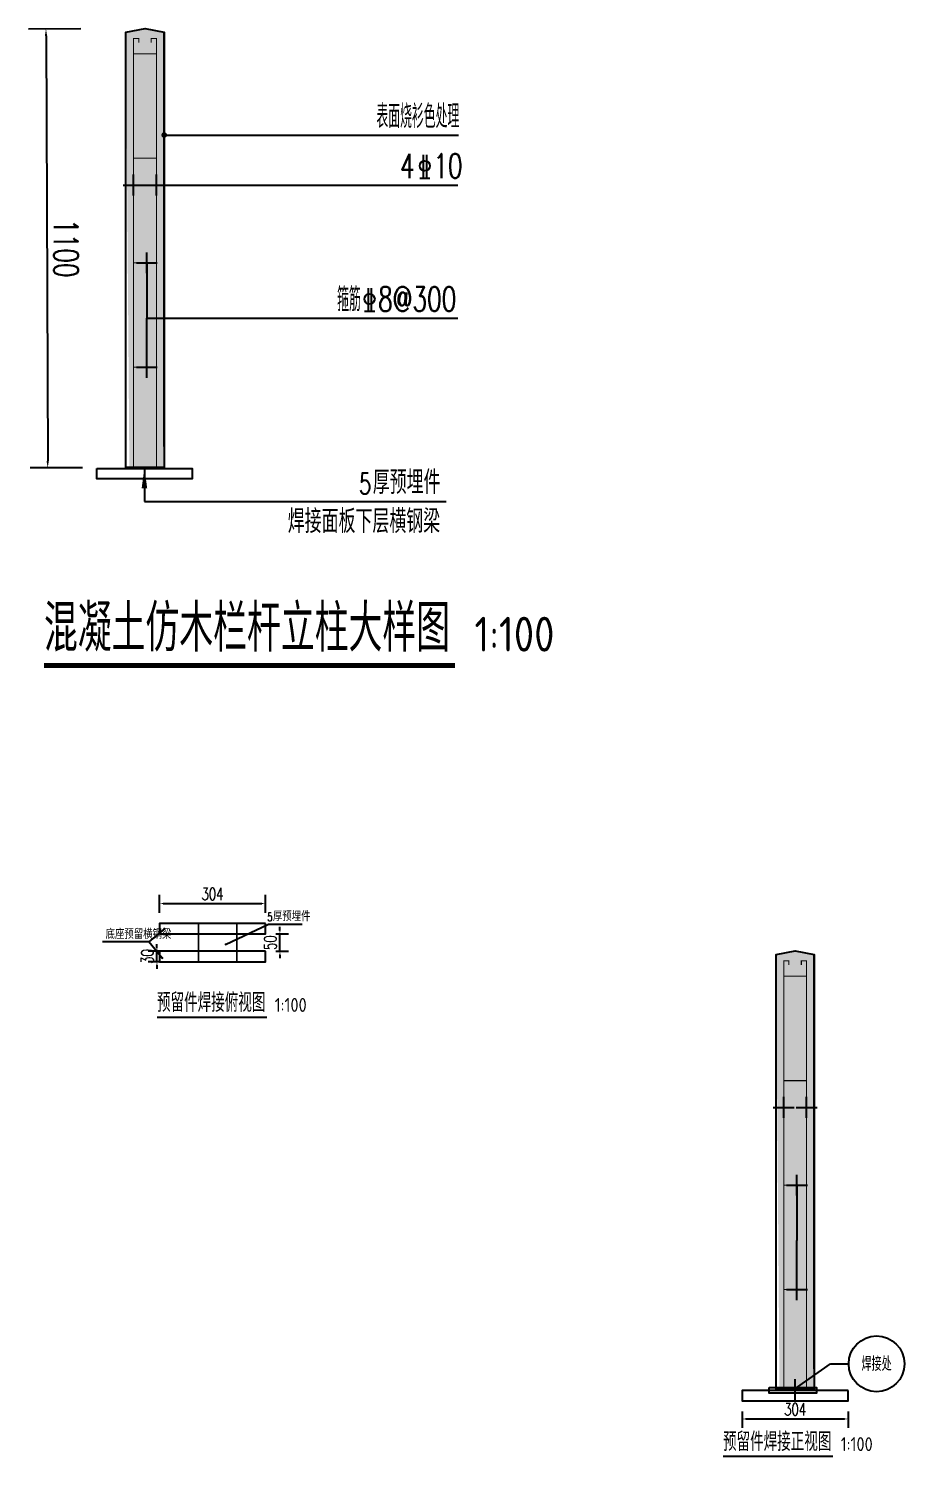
# Model space of a CAD drawing. Extents: x 833816 to 4746262, y -3629782 to -1973088.
# Drawn here: x 946329 to 948845, y -2519437 to -2515334 of the extents above; entities that cross this region are included whole.
import ezdxf
from ezdxf.enums import TextEntityAlignment as Align

# ---------------------------------------------------------------- set-up
doc = ezdxf.new("R2010")
doc.units = 0
doc.header["$LTSCALE"] = 1000
doc.header["$MEASUREMENT"] = 0
doc.header["$PDMODE"] = 32
for name, color, linetype in [('DIM_IDEN', 3, 'Continuous'), ('DIM_LEAD', 3, 'Continuous'), ('DIM_SYMB', 3, 'Continuous'), ('L-TEXT文字标注', 7, 'Continuous'), ('LM-图案填充', 251, 'Continuous'), ('LM-结构线', 4, 'Continuous'), ('PUB_TEXT', 7, 'Continuous'), ('W-STEEL_FRAME钢架', 3, 'Continuous'), ('道路', 4, 'Continuous')]:
    doc.layers.add(name, color=color, linetype=linetype)
doc.styles.add('_TCH_DIM', font='SIMPLEX', dxfattribs={"bigfont": 'GBCBIG'})
doc.styles.add('_TCH_LABEL', font='COMPLEX', dxfattribs={"bigfont": 'GBCBIG'})
doc.styles.get("Standard").update_dxf_attribs({"font": 'gbenor.shx', "bigfont": 'gbcbig.shx'})
doc.styles.add('STANDARD_T3', font='simplex.shx', dxfattribs={"width": 0.7, "bigfont": 'gbcbig.shx'})
doc.dimstyles.new('W&&10', dxfattribs={"dimtxt": 35, "dimasz": 10, "dimexe": 25, "dimexo": 30, "dimgap": 10, "dimtad": 1, "dimdec": 0, "dimzin": 0, "dimdsep": 46, "dimtxsty": 'STANDARD_T3', "dimcen": 0.09, "dimclrd": 1, "dimclre": 1, "dimclrt": 7, "dimazin": 2, "dimtfac": 1, "dimtdec": 0, "dimtix": 1, "dimtmove": 2, "dimatfit": 3, "dimfxl": 100, "dimtolj": 1, "dimtzin": 0, "dimarcsym": 0})
doc.dimstyles.new('W&&20', dxfattribs={"dimtxt": 70, "dimasz": 20, "dimexe": 50, "dimexo": 60, "dimgap": 20, "dimtad": 1, "dimdec": 0, "dimzin": 0, "dimdsep": 46, "dimtxsty": 'STANDARD_T3', "dimcen": 0.09, "dimclrd": 1, "dimclre": 1, "dimclrt": 7, "dimazin": 2, "dimtfac": 1, "dimtdec": 0, "dimtix": 1, "dimtmove": 1, "dimatfit": 3, "dimfxl": 100, "dimtolj": 1, "dimtzin": 0, "dimarcsym": 0})

# ---------------------------------------------------------------- blocks, each defined once
blk = doc.blocks.new('*D407')
at = {"layer": 'Defpoints', "color": 0, "transparency": 16777216}
for p in [(946663.6, -2515334), (946384, -2516595.1), (946668.6, -2516594)]:
    blk.add_point(p, dxfattribs=at)
at = {"layer": 'L-TEXT文字标注', "color": 1, "lineweight": -2, "transparency": 16777216}
for p, q in [((946479, -2515334.8), (946329, -2515335.3)), ((946379.1, -2515355.1), (946383.9, -2516575.1)), ((946484, -2516594.8), (946334, -2516595.3))]:
    blk.add_line(p, q, dxfattribs=at)
at = {"layer": 'L-TEXT文字标注', "color": 1, "transparency": 16777216}
for points in [[(946382.4, -2515355.1), (946375.8, -2515355.2), (946379, -2515335.1)], [(946387.3, -2516575.1), (946380.6, -2516575.2), (946384, -2516595.1)]]:
    blk.add_solid(points, dxfattribs=at)
at = {"layer": 'L-TEXT文字标注', "color": 7, "transparency": 16777216, "insert": (946436.5, -2515964.9), "char_height": 70, "attachment_point": 5, "rotation": 270.2274, "style": 'STANDARD_T3'}
blk.add_mtext('\\A1;1100', dxfattribs=at)
blk = doc.blocks.new('*D408')
at = {"color": 1, "lineweight": -2, "transparency": 16777216}
for p, q in [((946705.3, -2517873.4), (946705.3, -2517821.2)), ((947009.3, -2517873.4), (947009.3, -2517821.2)), ((946715.3, -2517846.2), (946999.3, -2517846.2))]:
    blk.add_line(p, q, dxfattribs=at)
at = {"color": 1, "transparency": 16777216}
for points in [[(946715.3, -2517844.5), (946715.3, -2517847.9), (946705.3, -2517846.2)], [(946999.3, -2517844.5), (946999.3, -2517847.9), (947009.3, -2517846.2)]]:
    blk.add_solid(points, dxfattribs=at)
at = {"layer": 'Defpoints', "color": 0, "transparency": 16777216}
for p in [(947009.3, -2517846.2), (946705.3, -2517903.4), (947009.3, -2517903.4)]:
    blk.add_point(p, dxfattribs=at)
at = {"color": 7, "transparency": 16777216, "insert": (946857.3, -2517818.7), "char_height": 35, "attachment_point": 5, "style": 'STANDARD_T3'}
blk.add_mtext('\\A1;304', dxfattribs=at)
blk = doc.blocks.new('*D409')
at = {"color": 1, "lineweight": -2, "transparency": 16777216}
for p, q in [((948378.9, -2519304.5), (948378.9, -2519351.3)), ((948388.9, -2519326.3), (948672.9, -2519326.3)), ((948682.9, -2519304.5), (948682.9, -2519351.3))]:
    blk.add_line(p, q, dxfattribs=at)
at = {"color": 1, "transparency": 16777216}
for points in [[(948388.9, -2519324.6), (948388.9, -2519328), (948378.9, -2519326.3)], [(948672.9, -2519324.6), (948672.9, -2519328), (948682.9, -2519326.3)]]:
    blk.add_solid(points, dxfattribs=at)
at = {"layer": 'Defpoints', "color": 0, "transparency": 16777216}
for p in [(948378.9, -2519274.5), (948682.9, -2519274.5), (948682.9, -2519326.3)]:
    blk.add_point(p, dxfattribs=at)
at = {"color": 7, "transparency": 16777216, "insert": (948530.9, -2519298.8), "char_height": 35, "attachment_point": 5, "style": 'STANDARD_T3'}
blk.add_mtext('\\A1;304', dxfattribs=at)
blk = doc.blocks.new('*D790')
at = {"color": 1, "lineweight": -2, "transparency": 16777216}
for p, q in [((946705.3, -2517983.4), (946672.8, -2517983.4)), ((946697.8, -2517973.4), (946697.8, -2517963.4)), ((946697.8, -2518013.4), (946697.8, -2517983.4)), ((946705.3, -2518013.4), (946672.8, -2518013.4)), ((946697.8, -2518023.4), (946697.8, -2518033.4))]:
    blk.add_line(p, q, dxfattribs=at)
at = {"color": 1, "transparency": 16777216}
for points in [[(946696.1, -2517973.4), (946699.4, -2517973.4), (946697.8, -2517983.4)], [(946696.1, -2518023.4), (946699.4, -2518023.4), (946697.8, -2518013.4)]]:
    blk.add_solid(points, dxfattribs=at)
at = {"layer": 'Defpoints', "color": 0, "transparency": 16777216}
for p in [(946697.8, -2517983.4), (946735.3, -2517983.4), (946735.3, -2518013.4)]:
    blk.add_point(p, dxfattribs=at)
at = {"color": 7, "transparency": 16777216, "insert": (946670.3, -2517998.4), "char_height": 35, "attachment_point": 5, "rotation": 90, "style": 'STANDARD_T3'}
blk.add_mtext('\\A1;30', dxfattribs=at)
blk = doc.blocks.new('*D791')
at = {"color": 1, "lineweight": -2, "transparency": 16777216}
for p, q in [((947039.3, -2517933.4), (947076, -2517933.4)), ((947051, -2517923.4), (947051, -2517913.4)), ((947051, -2517983.4), (947051, -2517933.4)), ((947039.3, -2517983.4), (947076, -2517983.4)), ((947051, -2517993.4), (947051, -2518003.4))]:
    blk.add_line(p, q, dxfattribs=at)
at = {"color": 1, "transparency": 16777216}
for points in [[(947049.4, -2517923.4), (947052.7, -2517923.4), (947051, -2517933.4)], [(947049.4, -2517993.4), (947052.7, -2517993.4), (947051, -2517983.4)]]:
    blk.add_solid(points, dxfattribs=at)
at = {"layer": 'Defpoints', "color": 0, "transparency": 16777216}
for p in [(947009.3, -2517933.4), (947051, -2517933.4), (947009.3, -2517983.4)]:
    blk.add_point(p, dxfattribs=at)
at = {"color": 7, "transparency": 16777216, "insert": (947023.5, -2517958.4), "char_height": 35, "attachment_point": 5, "rotation": 90, "style": 'STANDARD_T3'}
blk.add_mtext('\\A1;50', dxfattribs=at)

msp = doc.modelspace()

# ---------------------------------------------------------------- hatches: boundary and pattern name
at = {"layer": 'LM-图案填充'}
h = msp.add_hatch(dxfattribs=at)
h.set_pattern_fill('AR-CONC', color=256, scale=20, style=0)
h.set_pattern_definition([(50, (946618.583, -2516594.018), (36.4369, -3.1878), [3.81, -41.91]), (355, (946618.583, -2516594.018), (-7.0486, 38.2113), [3.048, -33.528]), (100.451, (946621.62, -2516594.283), (29.3885, 35.0233), [3.238, -35.618]), (46.184, (946618.583, -2516583.86), (54.2158, -8.4085), [5.715, -62.865]), (96.6356, (946623.1, -2516584.56), (47.4808, 49.485), [4.857, -53.427]), (351.184, (946618.583, -2516583.86), (47.481, 49.485), [4.572, -50.292]), (21, (946623.663, -2516586.398), (30.323, -20.4531), [3.81, -41.91]), (326, (946623.663, -2516586.398), (12.3604, 36.8376), [3.048, -33.528]), (71.4514, (946626.19, -2516588.102), (42.6833, 16.3846), [3.238, -35.618]), (37.5, (946618.583, -2516594.018), (0.61772, 16.91101), [0, -33.1216, 0, -34.036, 0, -33.655]), (7.5, (946618.583, -2516594.018), (13.36393, 20.03611), [0, -19.4056, 0, -32.3596, 0, -12.827]), (327.5, (946607.255, -2516594.018), (27.11812, -1.14575), [0, -12.7, 0, -39.624, 0, -52.578]), (317.5, (946602.175, -2516594.018), (29.62584, 5.0853), [0, -16.51, 0, -26.3144, 0, -37.338])])
h.paths.add_polyline_path([(946718.6, -2515334), (946718.6, -2515344), (946663.6, -2515334), (946608.6, -2515344), (946618.6, -2516594), (946718.6, -2516594)])
h = msp.add_hatch(dxfattribs=at)
h.set_pattern_fill('AR-CONC', color=256, scale=20, style=0)
h.set_pattern_definition([(50, (948485.888, -2519242.433), (36.4369, -3.1878), [3.81, -41.91]), (355, (948485.89, -2519242.433), (-7.0486, 38.2113), [3.048, -33.528]), (100.451, (948488.925, -2519242.7), (29.3885, 35.0233), [3.238, -35.618]), (46.184, (948485.89, -2519232.273), (54.2158, -8.4085), [5.715, -62.865]), (96.6356, (948490.406, -2519232.974), (47.4808, 49.485), [4.857, -53.427]), (351.184, (948485.89, -2519232.273), (47.481, 49.485), [4.572, -50.292]), (21, (948490.968, -2519234.813), (30.323, -20.4531), [3.81, -41.91]), (326, (948490.97, -2519234.813), (12.3604, 36.8376), [3.048, -33.528]), (71.4514, (948493.495, -2519236.518), (42.6833, 16.3846), [3.238, -35.618]), (37.5, (948485.888, -2519242.433), (0.61772, 16.91101), [0, -33.1216, 0, -34.036, 0, -33.655]), (7.5, (948485.888, -2519242.433), (13.36393, 20.03611), [0, -19.4056, 0, -32.3596, 0, -12.827]), (327.5, (948474.56, -2519242.433), (27.11812, -1.14575), [0, -12.7, 0, -39.624, 0, -52.578]), (317.5, (948469.48, -2519242.433), (29.62584, 5.0853), [0, -16.51, 0, -26.3144, 0, -37.338])])
h.paths.add_polyline_path([(948585.9, -2517982.4), (948585.9, -2517992.4), (948530.9, -2517982.4), (948475.9, -2517992.4), (948485.9, -2519242.4), (948585.9, -2519242.4)])

# ---------------------------------------------------------------- linework, layer by layer
at = {"layer": 'DIM_IDEN', "color": 2}
for p, q in [((948535.6, -2519236.3), (948632.6, -2519168)), ((948632.6, -2519168), (948684.8, -2519168))]:
    msp.add_line(p, q, dxfattribs=at)
msp.add_lwpolyline([(948456.2, -2519236.3), (948592.2, -2519236.3), (948592.2, -2519252.3), (948456.2, -2519252.3)], close=True, dxfattribs=at)
msp.add_circle((948764.8, -2519168), 80, dxfattribs=at)
at = {"layer": 'DIM_LEAD'}
for p, q in [((946718.6, -2515639.7), (946887.3, -2515639.7)), ((946887.3, -2515639.7), (947564.2, -2515639.7)), ((946630.8, -2515813.2), (946630.8, -2515753.2)), ((946696.4, -2515813.2), (946696.4, -2515753.2)), ((946600.8, -2515783.2), (946660.8, -2515783.2)), ((946630.8, -2515783.2), (946935.9, -2515783.2)), ((946666.4, -2515783.2), (946726.4, -2515783.2)), ((946696.4, -2515783.2), (946935.9, -2515783.2)), ((946935.9, -2515783.2), (947561.6, -2515783.2)), ((946668.6, -2516036.5), (946668.6, -2515976.5)), ((946638.6, -2516006.5), (946698.6, -2516006.5)), ((946668.6, -2516006.5), (946668.6, -2516165.5)), ((946668.6, -2516306.5), (946668.6, -2516165.5)), ((946668.6, -2516165.5), (947561.7, -2516165.5)), ((946668.6, -2516336.5), (946668.6, -2516276.5)), ((946638.6, -2516306.5), (946698.6, -2516306.5)), ((946638.6, -2516594), (946698.6, -2516594)), ((946661.8, -2516594.4), (946661.8, -2516691.5)), ((946661.8, -2516691.5), (947528.7, -2516691.5)), ((946719.2, -2517918.5), (946674.5, -2517956.3)), ((946895.1, -2517963.5), (947018.1, -2517905.2)), ((947018.1, -2517905.2), (947115.3, -2517905.2)), ((946674.5, -2517956.3), (946541.8, -2517956.3)), ((946713, -2518002.8), (946674.5, -2517956.3)), ((948468.1, -2518431.6), (948528.1, -2518431.6)), ((948498.1, -2518461.6), (948498.1, -2518401.6)), ((948533.7, -2518431.6), (948593.7, -2518431.6)), ((948563.7, -2518461.6), (948563.7, -2518401.6)), ((948535.9, -2518684.9), (948535.9, -2518624.9)), ((948505.9, -2518654.9), (948565.9, -2518654.9)), ((948535.9, -2518654.9), (948535.9, -2518813.9)), ((948535.9, -2518954.9), (948535.9, -2518813.9)), ((948535.9, -2518984.9), (948535.9, -2518924.9)), ((948505.9, -2518954.9), (948565.9, -2518954.9)), ((948530.9, -2519272.4), (948530.9, -2519212.4)), ((948500.9, -2519242.4), (948560.9, -2519242.4))]:
    msp.add_line(p, q, dxfattribs=at)
for points, const_width in [([(946714.6, -2515639.7, 1), (946722.6, -2515639.7, 1)], 8), ([(946720.4, -2517917.5, 1), (946718, -2517919.5, 1)], 3.2), ([(946893.7, -2517964.2, 1), (946896.5, -2517962.8, 1)], 3.2), ([(946714, -2518004.1, 1), (946711.9, -2518001.6, 1)], 3.2)]:
    msp.add_lwpolyline(points, format="xyb", close=True, dxfattribs=dict(at, const_width=const_width))
msp.add_lwpolyline([(946661.8, -2516594.4, 0, 16, 0), (946661.8, -2516654.4, 0, 0, 0)], format="xyseb", dxfattribs=at)
at = {"layer": 'DIM_SYMB'}
for points, const_width in [([(946373, -2517162.8), (947553.8, -2517162.8)], 14), ([(946698, -2518172.8), (947013.6, -2518172.8)], 5.6), ([(948323.8, -2519433.9), (948639.4, -2519433.9)], 5.6)]:
    msp.add_lwpolyline(points, dxfattribs=dict(at, const_width=const_width))
at = {"layer": 'LM-结构线'}
for points in [[(946608.6, -2515434), (946608.6, -2515344), (946608.6, -2515344), (946663.6, -2515334), (946718.6, -2515344), (946718.6, -2515434)], [(946608.6, -2516534), (946608.6, -2515344)], [(946718.6, -2515344), (946718.6, -2516594), (946608.6, -2516594), (946608.6, -2515344)], [(946718.6, -2516534), (946718.6, -2515344)], [(948475.9, -2518082.4), (948475.9, -2517992.4), (948475.9, -2517992.4), (948530.9, -2517982.4), (948585.9, -2517992.4), (948585.9, -2518082.4)], [(948475.9, -2519182.4), (948475.9, -2517992.4)], [(948585.9, -2517992.4), (948585.9, -2519242.4), (948475.9, -2519242.4), (948475.9, -2517992.4)], [(948585.9, -2519182.4), (948585.9, -2517992.4)]]:
    msp.add_lwpolyline(points, dxfattribs=at)
at = {"layer": 'PUB_TEXT', "color": 7}
for p, q in [((947462.7, -2515696.7), (947462.7, -2515763.2)), ((947471.6, -2515696.7), (947471.6, -2515763.2)), ((947452.4, -2515763.2), (947481.8, -2515763.2)), ((947304.1, -2516079), (947304.1, -2516145.5)), ((947312.9, -2516079), (947312.9, -2516145.5)), ((947293.8, -2516145.5), (947323.2, -2516145.5))]:
    msp.add_line(p, q, dxfattribs=at)
for centre in [(947467.1, -2515728.2), (947308.5, -2516110.5)]:
    msp.add_circle(centre, 14.7, dxfattribs=at)
at = {"layer": 'W-STEEL_FRAME钢架'}
for points in [[(946524.8, -2516596.9), (946798.8, -2516596.9), (946798.8, -2516626.9), (946524.8, -2516626.9)], [(947009.3, -2517903.4), (946705.3, -2517903.4), (946705.3, -2517933.4), (947009.3, -2517933.4)], [(947009.3, -2517983.4), (946705.3, -2517983.4), (946705.3, -2518013.4), (947009.3, -2518013.4)], [(948682.9, -2519244.5), (948378.9, -2519244.5), (948378.9, -2519274.5), (948682.9, -2519274.5)]]:
    msp.add_lwpolyline(points, close=True, dxfattribs=at)
at = {"layer": '道路', "color": 1}
for points, const_width in [([(946630.8, -2516594), (946630.8, -2515362.3), (946645.8, -2515362.3), (946645.8, -2515374.3)], 3), ([(946696.4, -2516594), (946696.4, -2515362.3), (946681.4, -2515362.3), (946681.4, -2515374.3)], 3), ([(946630.8, -2515406.5), (946696.4, -2515406.5)], 3), ([(946630.8, -2515706.5), (946696.4, -2515706.5)], 3), ([(946630.8, -2516006.5), (946696.4, -2516006.5)], 3), ([(946630.8, -2516306.5), (946696.4, -2516306.5)], 3), ([(946608.6, -2516594), (946718.6, -2516594)], 5), ([(948498.1, -2519242.4), (948498.1, -2518010.7), (948513.1, -2518010.7), (948513.1, -2518022.7)], 3), ([(948563.7, -2519242.4), (948563.7, -2518010.7), (948548.7, -2518010.7), (948548.7, -2518022.7)], 3), ([(948498.1, -2518054.9), (948563.7, -2518054.9)], 3), ([(948498.1, -2518354.9), (948563.7, -2518354.9)], 3), ([(948498.1, -2518654.9), (948563.7, -2518654.9)], 3), ([(948498.1, -2518954.9), (948563.7, -2518954.9)], 3), ([(948475.9, -2519242.4), (948585.9, -2519242.4)], 5)]:
    msp.add_lwpolyline(points, dxfattribs=dict(at, const_width=const_width))
at = {"layer": '道路', "color": 1, "const_width": 5}
msp.add_lwpolyline([(946817.3, -2518013.4), (946927.3, -2518013.4), (946927.3, -2517903.4), (946817.3, -2517903.4)], close=True, dxfattribs=at)

# ---------------------------------------------------------------- texts
at = {"layer": 'PUB_TEXT', "color": 7, "style": '_TCH_DIM'}
for s, height, width, p in [('表面烧衫色处理', 67.52, 0.7, (947328.1, -2515619.7)), ('4', 70, 0.7, (947396, -2515763.2)), ('10', 70, 0.7, (947491.6, -2515763.2)), ('箍筋', 67.52, 0.7, (947215.2, -2516145.5)), ('8@300', 70, 0.7, (947333, -2516145.5)), ('5', 59.5, 0.705882, (947277.8, -2516670.5)), ('5', 23.8, 0.705882, (947014.9, -2517896.8))]:
    msp.add_text(s, height=height, dxfattribs=dict(at, width=width)).set_placement(p)
for s, height, p in [('厚预埋件', 67.52, (947317.8, -2516670.5)), ('焊接面板下层横钢梁', 67.52, (947073.6, -2516782.5)), ('厚预埋件', 27.01, (947030.9, -2517896.8)), ('底座预留横钢梁', 27.01, (946550.2, -2517947.9))]:
    msp.add_text(s, height=height, dxfattribs=at).set_placement(p)
at = {"layer": 'PUB_TEXT', "color": 7}
for s, height, p in [('混凝土仿木栏杆立柱大样图', 135.035, (946373, -2517122.9)), ('1:100', 100, (947609.8, -2517122.9)), ('预留件焊接俯视图', 54.01, (946698, -2518157.5)), ('1:100', 40, (947036, -2518157.5)), ('预留件焊接正视图', 54.01, (948323.8, -2519418.5)), ('1:100', 40, (948661.8, -2519418.5))]:
    msp.add_text(s, height=height, dxfattribs=at).set_placement(p)
at = {"layer": 'PUB_TEXT', "color": 7, "style": '_TCH_LABEL', "width": 1.006039}
msp.add_text('焊接处', height=40.79, dxfattribs=at).set_placement((948721.3, -2519188.4), (948808.2, -2519188.4), align=Align.FIT)

# ---------------------------------------------------------------- dimensions: what is measured, and where the dimension line sits
for base, p1, p2, picture, middle in [((947009.3, -2517846.2), (946705.3, -2517903.4), (947009.3, -2517903.4), '*D408', (946857.3, -2517818.7)), ((948682.9, -2519326.3), (948378.9, -2519274.5), (948682.9, -2519274.5), '*D409', (948530.9, -2519298.8))]:
    dim = msp.add_linear_dim(base=base, p1=p1, p2=p2, dimstyle='W&&10', override={"dimfxlon": 1})
    dim.commit()
    dim.dimension.update_dxf_attribs({"geometry": picture, "text_midpoint": middle})
for base, p1, p2, picture, middle in [((947051, -2517933.4), (947009.3, -2517983.4), (947009.3, -2517933.4), '*D791', (947023.5, -2517958.4)), ((946697.8, -2517983.4), (946735.3, -2518013.4), (946735.3, -2517983.4), '*D790', (946670.3, -2517998.4))]:
    dim = msp.add_linear_dim(base=base, p1=p1, p2=p2, angle=90, dimstyle='W&&10')
    dim.commit()
    dim.dimension.update_dxf_attribs({"geometry": picture, "text_midpoint": middle})
at = {"layer": 'L-TEXT文字标注'}
dim = msp.add_aligned_dim(p1=(946663.6, -2515334), p2=(946668.6, -2516594), distance=-284.6, text='1100', dimstyle='W&&20', override={"dimfxlon": 1}, dxfattribs=at)
dim.commit()
dim.dimension.update_dxf_attribs({"geometry": '*D407', "text_midpoint": (946436.5, -2515964.9)})

doc.saveas('drawing.dxf')
